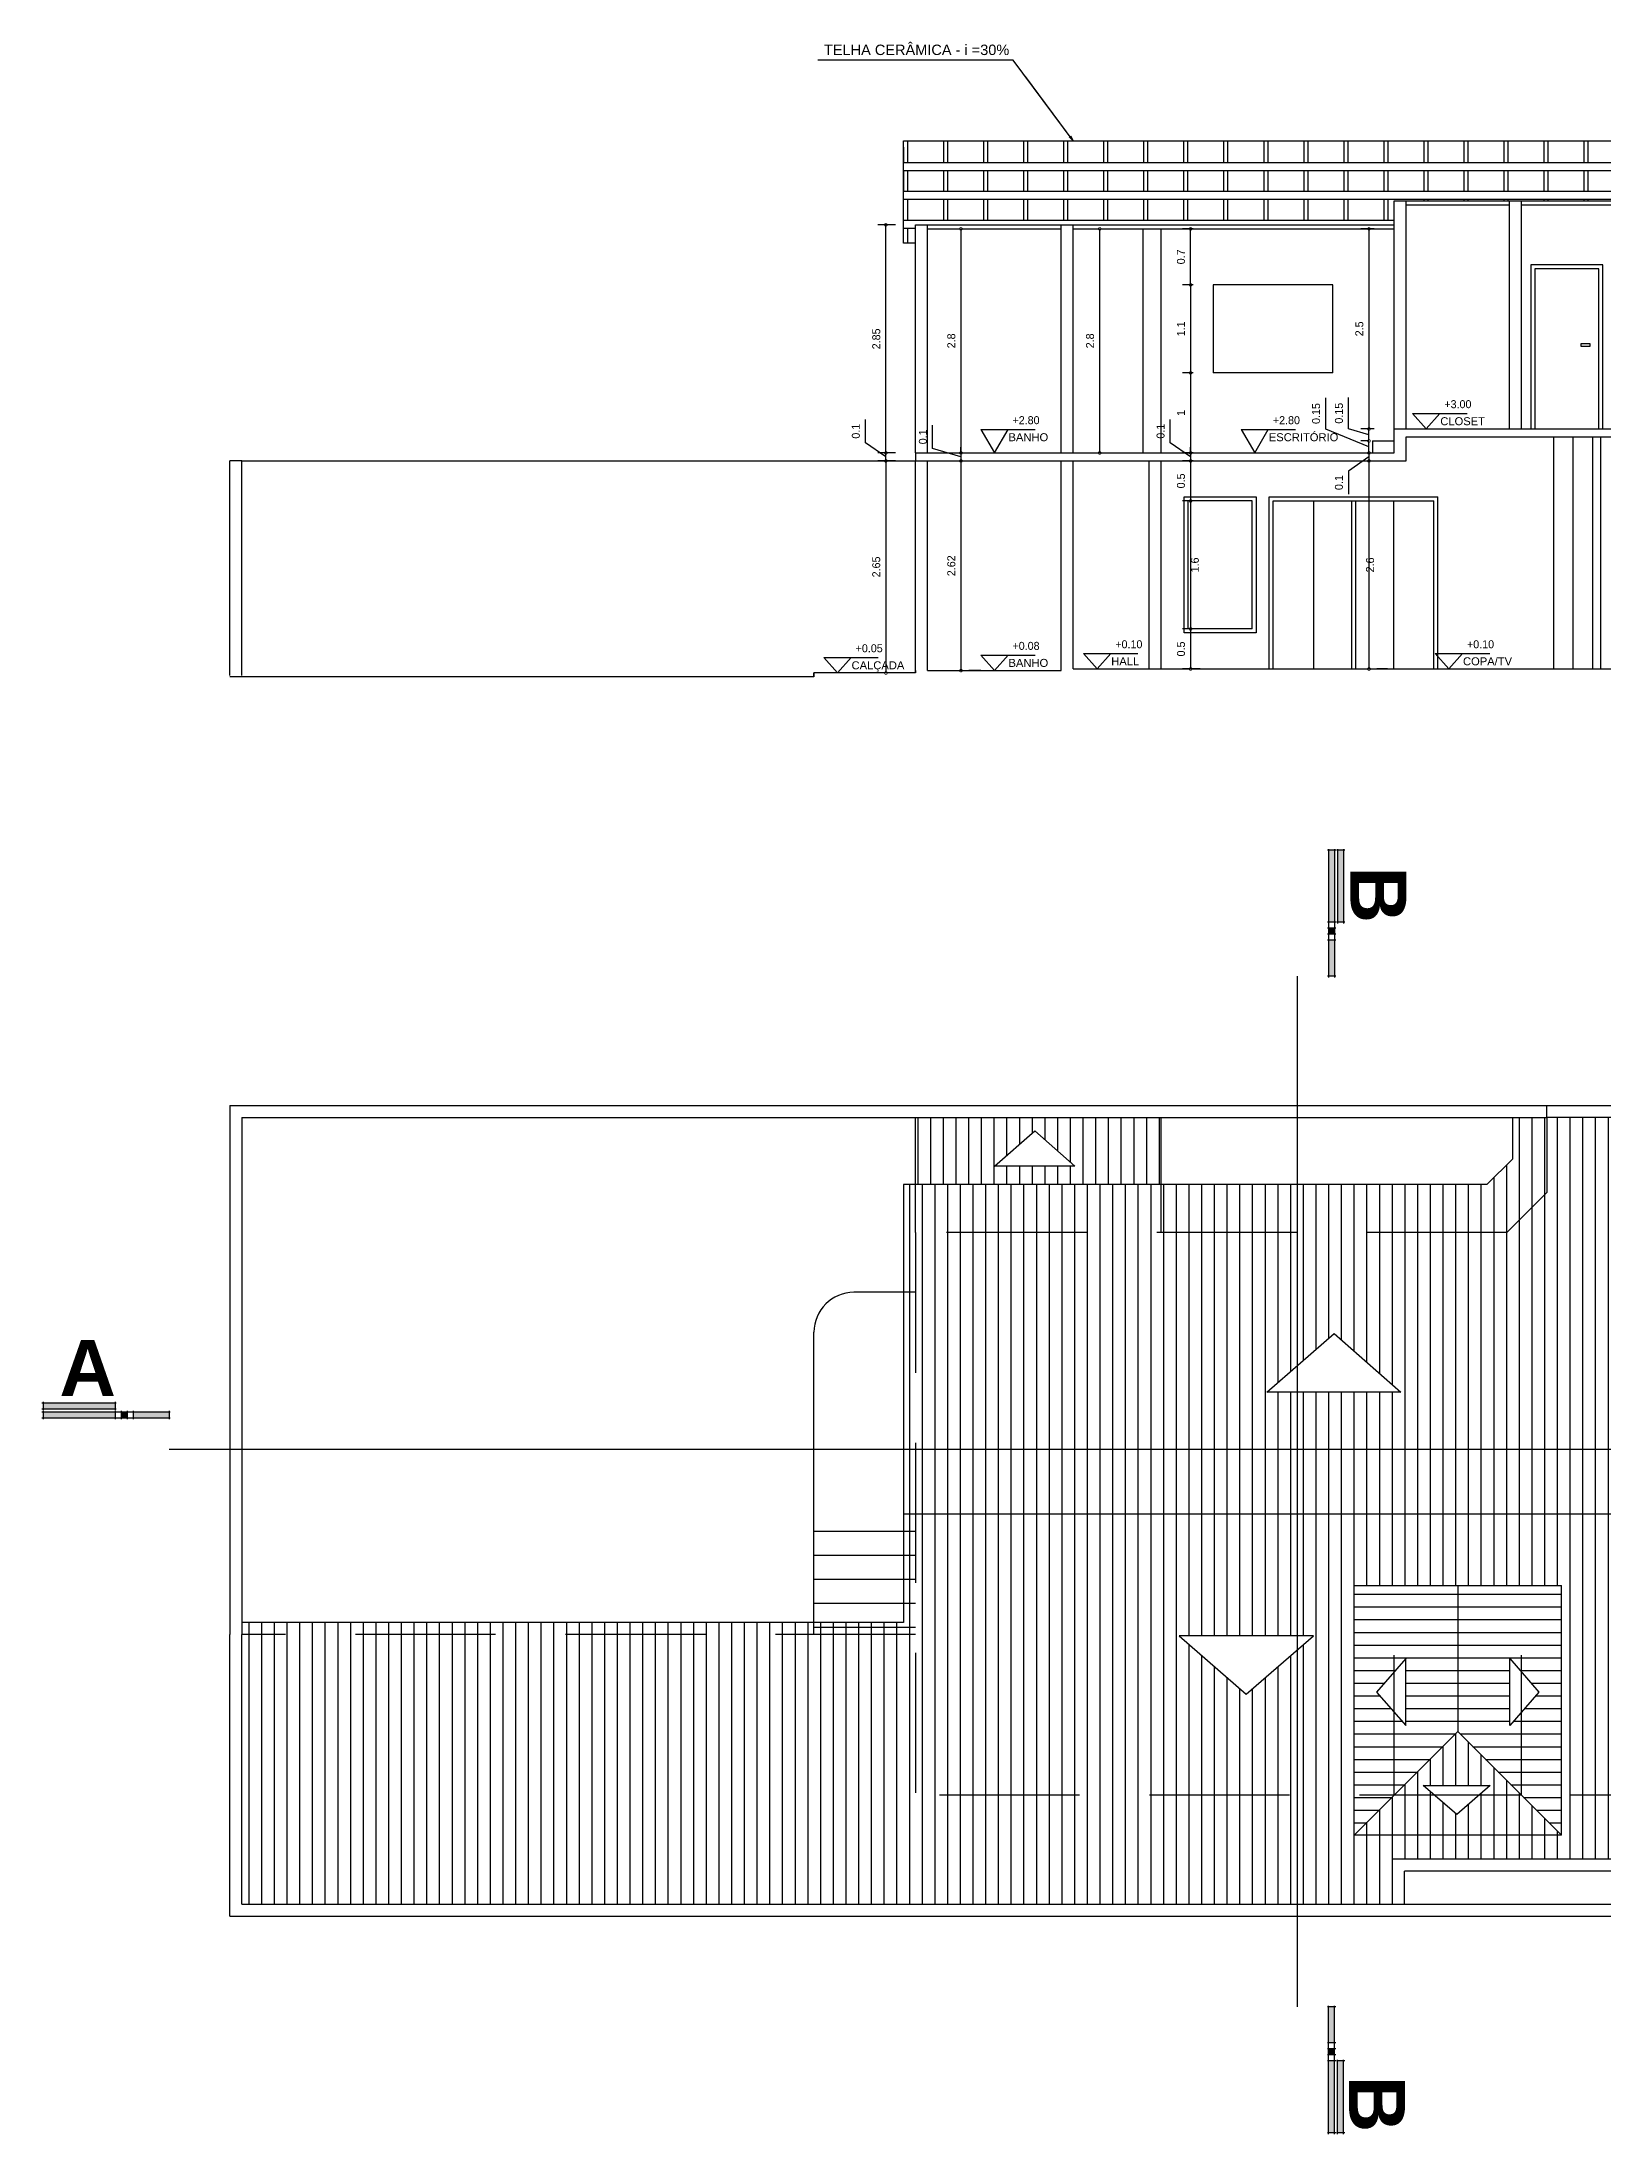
# Model space of a CAD drawing. Extents: x 130 to 509, y 87 to 225.
# Drawn here: x 364.54 to 384.05, y 156.29 to 182.43 of the extents above; entities that cross this region are included whole.
import ezdxf

# ---------------------------------------------------------------- set-up
doc = ezdxf.new("R2010")
doc.units = 0
doc.header["$LTSCALE"] = 7
doc.linetypes.add('ACAD_ISO05W100', pattern=[37.5, 24, -3, 0.5, -3, 0.5, -3, 0.5, -3])
doc.linetypes.add('HIDDEN', pattern=[0.375, 0.25, -0.125])
doc.layers.get('0').update_dxf_attribs({"linetype": 'CONTINUOUS'})
doc.layers.get('DEFPOINTS').update_dxf_attribs({"linetype": 'CONTINUOUS'})
for name, color, linetype in [('01', 7, 'CONTINUOUS'), ('02', 2, 'CONTINUOUS'), ('03', 3, 'CONTINUOUS'), ('04', 4, 'CONTINUOUS'), ('05', 5, 'CONTINUOUS'), ('06', 6, 'CONTINUOUS'), ('20', 2, 'CONTINUOUS'), ('30', 3, 'CONTINUOUS'), ('50', 5, 'CONTINUOUS'), ('CORTE', 5, 'ACAD_ISO05W100'), ('COTAS', 7, 'CONTINUOUS'), ('CT', 8, 'CONTINUOUS'), ('TEXTO', 3, 'CONTINUOUS')]:
    doc.layers.add(name, color=color, linetype=linetype)
doc.styles.add('ARIAL', font='arial.ttf', dxfattribs={"height": 0.075})
doc.styles.add('SANSSERIFBOLD', font='sasb____.pfb')
doc.dimstyles.get("Standard").update_dxf_attribs({"dimtxt": 0.18, "dimasz": 0.18, "dimexe": 0.18, "dimexo": 0.0625, "dimgap": 0.09, "dimtad": 0, "dimtih": 1, "dimtoh": 1, "dimdec": 4, "dimzin": 0, "dimdsep": 46, "dimtxsty": 'Standard', "dimcen": 0.09, "dimadec": 0, "dimazin": 0, "dimtfac": 1, "dimtdec": 4, "dimtofl": 0, "dimtmove": 0, "dimatfit": 3, "dimfxl": 1, "dimtolj": 1, "dimtzin": 0, "dimarcsym": 0})
pattern_1 = [(90, (-97.05795, 0), (-0.15875, 3e-17), [])]
pattern_2 = [(0, (-97.05795, 0), (6e-17, 0.15875), [])]

# ---------------------------------------------------------------- blocks, each defined once
blk = doc.blocks.new('A$C5EAD5E81')
at = {"layer": '02'}
for p, q in [((0, 0), (0.93, 0.813)), ((0.93, 0.813), (1.86, 0)), ((1.86, 0), (0, 0))]:
    blk.add_line(p, q, dxfattribs=at)
blk = doc.blocks.new('CT')
at = {"layer": 'CT'}
for p, q in [((-2.14, 0.25), (-0.9, 0.25)), ((-2.14, 0.15), (-0.9, 0.15)), ((-2.14, 0.1), (0, 0.1)), ((-2.14, 0), (0, 0)), ((-2.12, 0.27), (-2.12, 0.13)), ((-2.12, 0.12), (-2.12, -0.02)), ((-0.92, 0.27), (-0.92, 0.13)), ((-0.92, 0.12), (-0.92, -0.02)), ((-0.82, 0.12), (-0.82, -0.02)), ((-0.72, 0.12), (-0.72, -0.02)), ((-0.62, 0.12), (-0.62, -0.02)), ((-0.02, 0.12), (-0.02, -0.02))]:
    blk.add_line(p, q, dxfattribs=at)
for points in [[(-2.12, 0.15), (-0.92, 0.15), (-2.12, 0.25), (-0.92, 0.25)], [(-2.12, 0), (-0.92, 0), (-2.12, 0.1), (-0.92, 0.1)], [(-0.82, 0), (-0.72, 0), (-0.82, 0.1), (-0.72, 0.1)], [(-0.62, 0), (-0.02, 0), (-0.62, 0.1), (-0.02, 0.1)]]:
    blk.add_solid(points, dxfattribs=at)
blk = doc.blocks.new('_DOTSMALL')
at = {"color": 0, "linetype": 'ByBlock', "const_width": 0.5}
blk.add_lwpolyline([(-0.0625, 0, 1), (0.0625, 0, 1)], format="xyb", close=True, dxfattribs=at)
blk = doc.blocks.new('*D214')
at = {"color": 0, "linetype": 'ByBlock'}
for p, q in [((472.264, 177.198), (472.043, 177.198)), ((472.143, 177.198), (472.143, 174.548)), ((472.264, 174.548), (472.043, 174.548))]:
    blk.add_line(p, q, dxfattribs=at)
at = {"layer": 'DEFPOINTS', "color": 0, "linetype": 'ByBlock'}
for p in [(472.514, 177.198), (472.143, 174.548), (472.514, 174.548)]:
    blk.add_point(p, dxfattribs=at)
at = {"color": 0, "linetype": 'ByBlock', "xscale": 0.07, "yscale": 0.07, "zscale": 0.07}
for p, rotation in [((472.143, 177.198), 90), ((472.143, 174.548), 270)]:
    blk.add_blockref('_DOTSMALL', p, dxfattribs=dict(at, rotation=rotation))
at = {"color": 2, "linetype": 'ByBlock', "insert": (472.023, 175.873), "char_height": 0.1, "attachment_point": 5, "rotation": 90}
blk.add_mtext('\\A1;2.65', dxfattribs=at)
blk = doc.blocks.new('*D215')
at = {"layer": '01', "color": 0}
for p, q in [((374.83, 177.424), (374.83, 177.714)), ((375.085, 177.248), (374.83, 177.424)), ((375.206, 177.298), (374.985, 177.298)), ((375.085, 177.298), (375.085, 177.368)), ((375.085, 177.198), (375.085, 177.298)), ((375.085, 177.198), (375.085, 177.298)), ((375.085, 177.198), (375.085, 177.128))]:
    blk.add_line(p, q, dxfattribs=at)
at = {"layer": 'DEFPOINTS', "color": 0}
for p in [(375.085, 177.298), (375.456, 177.298), (375.456, 177.198)]:
    blk.add_point(p, dxfattribs=at)
at = {"layer": '01', "color": 0, "xscale": 0.07, "yscale": 0.07, "zscale": 0.07}
for p, rotation in [((375.085, 177.298), 270), ((375.085, 177.198), 90)]:
    blk.add_blockref('_DOTSMALL', p, dxfattribs=dict(at, rotation=rotation))
at = {"layer": '01', "color": 2, "insert": (374.71, 177.569), "char_height": 0.1, "attachment_point": 5, "rotation": 90}
blk.add_mtext('\\A1;0.1', dxfattribs=at)
blk = doc.blocks.new('*D216')
at = {"layer": '01', "color": 0}
for p, q in [((375.206, 180.148), (374.985, 180.148)), ((375.085, 177.298), (375.085, 180.148))]:
    blk.add_line(p, q, dxfattribs=at)
at = {"layer": 'DEFPOINTS', "color": 0}
for p in [(375.085, 180.148), (375.456, 180.148), (375.456, 177.298)]:
    blk.add_point(p, dxfattribs=at)
at = {"layer": '01', "color": 0, "xscale": 0.07, "yscale": 0.07, "zscale": 0.07}
for p, rotation in [((375.085, 180.148), 90), ((375.085, 177.298), 270)]:
    blk.add_blockref('_DOTSMALL', p, dxfattribs=dict(at, rotation=rotation))
at = {"layer": '01', "color": 2, "insert": (374.965, 178.723), "char_height": 0.1, "attachment_point": 5, "rotation": 90}
blk.add_mtext('\\A1;2.85', dxfattribs=at)
blk = doc.blocks.new('*D220')
at = {"color": 0, "linetype": 'ByBlock'}
for p, q in [((475.982, 180.098), (475.851, 180.098)), ((475.951, 179.398), (475.951, 180.098)), ((475.982, 179.398), (475.851, 179.398))]:
    blk.add_line(p, q, dxfattribs=at)
at = {"layer": 'DEFPOINTS', "color": 0, "linetype": 'ByBlock'}
for p in [(475.951, 180.098), (476.232, 180.098), (476.232, 179.398)]:
    blk.add_point(p, dxfattribs=at)
at = {"color": 0, "linetype": 'ByBlock', "xscale": 0.07, "yscale": 0.07, "zscale": 0.07}
for p, rotation in [((475.951, 180.098), 90), ((475.951, 179.398), 270)]:
    blk.add_blockref('_DOTSMALL', p, dxfattribs=dict(at, rotation=rotation))
at = {"color": 2, "linetype": 'ByBlock', "insert": (475.831, 179.748), "char_height": 0.1, "attachment_point": 5, "rotation": 90}
blk.add_mtext('\\A1;0.7', dxfattribs=at)
blk = doc.blocks.new('*D221')
at = {"layer": '01', "color": 0}
for p, q in [((378.893, 179.398), (378.893, 178.298)), ((378.924, 178.298), (378.793, 178.298))]:
    blk.add_line(p, q, dxfattribs=at)
at = {"layer": 'DEFPOINTS', "color": 0}
for p in [(379.174, 179.398), (378.893, 178.298), (379.174, 178.298)]:
    blk.add_point(p, dxfattribs=at)
at = {"layer": '01', "color": 0, "xscale": 0.07, "yscale": 0.07, "zscale": 0.07}
for p, rotation in [((378.893, 179.398), 90), ((378.893, 178.298), 270)]:
    blk.add_blockref('_DOTSMALL', p, dxfattribs=dict(at, rotation=rotation))
at = {"layer": '01', "color": 2, "insert": (378.773, 178.848), "char_height": 0.1, "attachment_point": 5, "rotation": 90}
blk.add_mtext('\\A1;1.1', dxfattribs=at)
blk = doc.blocks.new('*D222')
at = {"layer": '01', "color": 0}
for p, q in [((378.893, 178.298), (378.893, 177.298)), ((378.924, 177.298), (378.793, 177.298))]:
    blk.add_line(p, q, dxfattribs=at)
at = {"layer": 'DEFPOINTS', "color": 0}
for p in [(379.174, 178.298), (378.893, 177.298), (379.174, 177.298)]:
    blk.add_point(p, dxfattribs=at)
at = {"layer": '01', "color": 0, "xscale": 0.07, "yscale": 0.07, "zscale": 0.07}
for p, rotation in [((378.893, 178.298), 90), ((378.893, 177.298), 270)]:
    blk.add_blockref('_DOTSMALL', p, dxfattribs=dict(at, rotation=rotation))
at = {"layer": '01', "color": 2, "insert": (378.773, 177.798), "char_height": 0.1, "attachment_point": 5, "rotation": 90}
blk.add_mtext('\\A1;1', dxfattribs=at)
blk = doc.blocks.new('*D223')
at = {"layer": '01', "color": 0}
for p, q in [((378.638, 177.424), (378.638, 177.714)), ((378.893, 177.248), (378.638, 177.424)), ((378.893, 177.298), (378.893, 177.368)), ((378.893, 177.298), (378.893, 177.198)), ((378.893, 177.298), (378.893, 177.198)), ((378.924, 177.198), (378.793, 177.198)), ((378.893, 177.198), (378.893, 177.128))]:
    blk.add_line(p, q, dxfattribs=at)
at = {"layer": 'DEFPOINTS', "color": 0}
for p in [(379.174, 177.298), (378.893, 177.198), (379.174, 177.198)]:
    blk.add_point(p, dxfattribs=at)
at = {"layer": '01', "color": 0, "xscale": 0.07, "yscale": 0.07, "zscale": 0.07}
for p, rotation in [((378.893, 177.298), 270), ((378.893, 177.198), 90)]:
    blk.add_blockref('_DOTSMALL', p, dxfattribs=dict(at, rotation=rotation))
at = {"layer": '01', "color": 2, "insert": (378.518, 177.569), "char_height": 0.1, "attachment_point": 5, "rotation": 90}
blk.add_mtext('\\A1;0.1', dxfattribs=at)
blk = doc.blocks.new('*D224')
at = {"layer": '01', "color": 0}
for p, q in [((378.893, 177.198), (378.893, 176.698)), ((378.924, 176.698), (378.793, 176.698))]:
    blk.add_line(p, q, dxfattribs=at)
at = {"layer": 'DEFPOINTS', "color": 0}
for p in [(379.174, 177.198), (378.893, 176.698), (379.174, 176.698)]:
    blk.add_point(p, dxfattribs=at)
at = {"layer": '01', "color": 0, "xscale": 0.07, "yscale": 0.07, "zscale": 0.07}
for p, rotation in [((378.893, 177.198), 90), ((378.893, 176.698), 270)]:
    blk.add_blockref('_DOTSMALL', p, dxfattribs=dict(at, rotation=rotation))
at = {"layer": '01', "color": 2, "insert": (378.773, 176.948), "char_height": 0.1, "attachment_point": 5, "rotation": 90}
blk.add_mtext('\\A1;0.5', dxfattribs=at)
blk = doc.blocks.new('*D225')
at = {"layer": '01', "color": 0}
for p, q in [((378.893, 176.698), (378.893, 175.098)), ((379.013, 175.098), (378.793, 175.098))]:
    blk.add_line(p, q, dxfattribs=at)
at = {"layer": 'DEFPOINTS', "color": 0}
for p in [(379.174, 176.698), (378.893, 175.098), (379.263, 175.098)]:
    blk.add_point(p, dxfattribs=at)
at = {"layer": '01', "color": 0, "xscale": 0.07, "yscale": 0.07, "zscale": 0.07}
for p, rotation in [((378.893, 176.698), 90), ((378.893, 175.098), 270)]:
    blk.add_blockref('_DOTSMALL', p, dxfattribs=dict(at, rotation=rotation))
at = {"layer": '01', "color": 2, "insert": (378.946, 175.898), "char_height": 0.1, "attachment_point": 5, "rotation": 90}
blk.add_mtext('\\A1;1.6', dxfattribs=at)
blk = doc.blocks.new('*D226')
at = {"layer": '01', "color": 0}
for p, q in [((378.893, 175.098), (378.893, 174.598)), ((379.013, 174.598), (378.793, 174.598))]:
    blk.add_line(p, q, dxfattribs=at)
at = {"layer": 'DEFPOINTS', "color": 0}
for p in [(379.263, 175.098), (378.893, 174.598), (379.263, 174.598)]:
    blk.add_point(p, dxfattribs=at)
at = {"layer": '01', "color": 0, "xscale": 0.07, "yscale": 0.07, "zscale": 0.07}
for p, rotation in [((378.893, 175.098), 90), ((378.893, 174.598), 270)]:
    blk.add_blockref('_DOTSMALL', p, dxfattribs=dict(at, rotation=rotation))
at = {"layer": '01', "color": 2, "insert": (378.773, 174.848), "char_height": 0.1, "attachment_point": 5, "rotation": 90}
blk.add_mtext('\\A1;0.5', dxfattribs=at)
blk = doc.blocks.new('*D227')
at = {"color": 0, "linetype": 'ByBlock'}
for p, q in [((478.244, 180.098), (478.08, 180.098)), ((478.18, 180.098), (478.18, 177.598)), ((478.244, 177.598), (478.08, 177.598))]:
    blk.add_line(p, q, dxfattribs=at)
at = {"layer": 'DEFPOINTS', "color": 0, "linetype": 'ByBlock'}
for p in [(478.494, 180.098), (478.18, 177.598), (478.494, 177.598)]:
    blk.add_point(p, dxfattribs=at)
at = {"color": 0, "linetype": 'ByBlock', "xscale": 0.07, "yscale": 0.07, "zscale": 0.07}
for p, rotation in [((478.18, 180.098), 90), ((478.18, 177.598), 270)]:
    blk.add_blockref('_DOTSMALL', p, dxfattribs=dict(at, rotation=rotation))
at = {"color": 2, "linetype": 'ByBlock', "insert": (478.06, 178.848), "char_height": 0.1, "attachment_point": 5, "rotation": 90}
blk.add_mtext('\\A1;2.5', dxfattribs=at)
blk = doc.blocks.new('*D228')
at = {"layer": '01', "color": 0}
for p, q in [((381.122, 177.298), (381.122, 177.368)), ((381.122, 177.298), (381.122, 177.198)), ((381.122, 177.298), (381.122, 177.198)), ((381.122, 177.248), (380.867, 177.072)), ((380.867, 177.072), (380.867, 176.782)), ((380.907, 177.198), (381.022, 177.198)), ((381.122, 177.198), (381.122, 177.128))]:
    blk.add_line(p, q, dxfattribs=at)
at = {"layer": 'DEFPOINTS', "color": 0}
for p in [(381.157, 177.298), (381.122, 177.198), (381.157, 177.198)]:
    blk.add_point(p, dxfattribs=at)
at = {"layer": '01', "color": 0, "xscale": 0.07, "yscale": 0.07, "zscale": 0.07}
for p, rotation in [((381.122, 177.298), 270), ((381.122, 177.198), 90)]:
    blk.add_blockref('_DOTSMALL', p, dxfattribs=dict(at, rotation=rotation))
at = {"layer": '01', "color": 2, "insert": (380.747, 176.927), "char_height": 0.1, "attachment_point": 5, "rotation": 90}
blk.add_mtext('\\A1;0.1', dxfattribs=at)
blk = doc.blocks.new('*D229')
at = {"layer": '01', "color": 0}
for p, q in [((381.122, 177.198), (381.122, 174.598)), ((381.354, 174.598), (381.222, 174.598))]:
    blk.add_line(p, q, dxfattribs=at)
at = {"layer": 'DEFPOINTS', "color": 0}
for p in [(381.157, 177.198), (381.104, 174.598), (381.122, 174.598)]:
    blk.add_point(p, dxfattribs=at)
at = {"layer": '01', "color": 0, "xscale": 0.07, "yscale": 0.07, "zscale": 0.07}
for p, rotation in [((381.122, 177.198), 90), ((381.122, 174.598), 270)]:
    blk.add_blockref('_DOTSMALL', p, dxfattribs=dict(at, rotation=rotation))
at = {"layer": '01', "color": 2, "insert": (381.136, 175.898), "char_height": 0.1, "attachment_point": 5, "rotation": 90}
blk.add_mtext('\\A1;2.6', dxfattribs=at)
blk = doc.blocks.new('*D231')
at = {"color": 0, "linetype": 'ByBlock'}
for p, q in [((474.734, 180.098), (474.915, 180.098)), ((474.815, 177.298), (474.815, 180.098)), ((474.734, 177.298), (474.915, 177.298))]:
    blk.add_line(p, q, dxfattribs=at)
at = {"layer": 'DEFPOINTS', "color": 0, "linetype": 'ByBlock'}
for p in [(474.484, 180.098), (474.815, 180.098), (474.484, 177.298)]:
    blk.add_point(p, dxfattribs=at)
at = {"color": 0, "linetype": 'ByBlock', "xscale": 0.07, "yscale": 0.07, "zscale": 0.07}
for p, rotation in [((474.815, 180.098), 90), ((474.815, 177.298), 270)]:
    blk.add_blockref('_DOTSMALL', p, dxfattribs=dict(at, rotation=rotation))
at = {"color": 2, "linetype": 'ByBlock', "insert": (474.695, 178.698), "char_height": 0.1, "attachment_point": 5, "rotation": 90}
blk.add_mtext('\\A1;2.8', dxfattribs=at)
blk = doc.blocks.new('A$C1A152EBB')
at = {"layer": 'CORTE'}
blk.add_line((0, 14.468), (0, 1.59), dxfattribs=at)
at = {"layer": 'CORTE', "yscale": 0.75, "zscale": 0.75, "rotation": 270}
for p, xscale in [((0.392, 14.453), 0.75), ((0.392, 1.605), -0.75)]:
    blk.add_blockref('CT', p, dxfattribs=dict(at, xscale=xscale))
at = {"layer": 'CORTE', "color": 4, "style": 'SANSSERIFBOLD'}
for p in [(0.665, 15.839), (0.648, 0.729)]:
    blk.add_text('B', height=0.7, rotation=270, dxfattribs=at).set_placement(p)
blk = doc.blocks.new('*D232')
at = {"layer": '01', "color": 0}
for p, q in [((380.581, 177.595), (380.581, 177.985)), ((381.122, 177.373), (380.581, 177.595)), ((381.115, 177.448), (381.022, 177.448)), ((381.122, 177.298), (381.122, 177.448))]:
    blk.add_line(p, q, dxfattribs=at)
at = {"layer": 'DEFPOINTS', "color": 0}
for p in [(381.122, 177.448), (381.157, 177.298), (381.365, 177.448)]:
    blk.add_point(p, dxfattribs=at)
at = {"layer": '01', "color": 0, "xscale": 0.07, "yscale": 0.07, "zscale": 0.07}
for p, rotation in [((381.122, 177.448), 90), ((381.122, 177.298), 270)]:
    blk.add_blockref('_DOTSMALL', p, dxfattribs=dict(at, rotation=rotation))
at = {"layer": '01', "color": 2, "insert": (380.461, 177.79), "char_height": 0.1, "attachment_point": 5, "rotation": 90}
blk.add_mtext('\\A1;0.15', dxfattribs=at)
blk = doc.blocks.new('*D233')
at = {"layer": '01', "color": 0}
for p, q in [((380.867, 177.599), (380.867, 177.989)), ((381.122, 177.523), (380.867, 177.599)), ((381.186, 177.598), (381.022, 177.598)), ((381.122, 177.448), (381.122, 177.598))]:
    blk.add_line(p, q, dxfattribs=at)
at = {"layer": 'DEFPOINTS', "color": 0}
for p in [(381.122, 177.598), (381.436, 177.598), (381.166, 177.448)]:
    blk.add_point(p, dxfattribs=at)
at = {"layer": '01', "color": 0, "xscale": 0.07, "yscale": 0.07, "zscale": 0.07}
for p, rotation in [((381.122, 177.598), 90), ((381.122, 177.448), 270)]:
    blk.add_blockref('_DOTSMALL', p, dxfattribs=dict(at, rotation=rotation))
at = {"layer": '01', "color": 2, "insert": (380.747, 177.794), "char_height": 0.1, "attachment_point": 5, "rotation": 90}
blk.add_mtext('\\A1;0.15', dxfattribs=at)
blk = doc.blocks.new('*D234')
at = {"color": 0, "linetype": 'ByBlock'}
for p, q in [((472.914, 180.098), (473.181, 180.098)), ((473.081, 180.098), (473.081, 177.298)), ((472.914, 177.298), (473.181, 177.298))]:
    blk.add_line(p, q, dxfattribs=at)
at = {"layer": 'DEFPOINTS', "color": 0, "linetype": 'ByBlock'}
for p in [(472.664, 180.098), (472.664, 177.298), (473.081, 177.298)]:
    blk.add_point(p, dxfattribs=at)
at = {"color": 0, "linetype": 'ByBlock', "xscale": 0.07, "yscale": 0.07, "zscale": 0.07}
for p, rotation in [((473.081, 180.098), 90), ((473.081, 177.298), 270)]:
    blk.add_blockref('_DOTSMALL', p, dxfattribs=dict(at, rotation=rotation))
at = {"color": 2, "linetype": 'ByBlock', "insert": (472.961, 178.698), "char_height": 0.1, "attachment_point": 5, "rotation": 90}
blk.add_mtext('\\A1;2.8', dxfattribs=at)
blk = doc.blocks.new('*D235')
at = {"layer": '01', "color": 0}
for p, q in [((375.668, 177.354), (375.668, 177.644)), ((376.023, 177.248), (375.668, 177.354)), ((376.023, 177.298), (376.023, 177.368)), ((376.023, 177.298), (376.023, 177.198)), ((376.023, 177.298), (376.023, 177.198)), ((375.773, 177.198), (375.923, 177.198)), ((376.023, 177.198), (376.023, 177.128))]:
    blk.add_line(p, q, dxfattribs=at)
at = {"layer": 'DEFPOINTS', "color": 0}
for p in [(375.606, 177.298), (376.023, 177.198), (376.023, 177.198)]:
    blk.add_point(p, dxfattribs=at)
at = {"layer": '01', "color": 0, "xscale": 0.07, "yscale": 0.07, "zscale": 0.07}
for p, rotation in [((376.023, 177.298), 270), ((376.023, 177.198), 90)]:
    blk.add_blockref('_DOTSMALL', p, dxfattribs=dict(at, rotation=rotation))
at = {"layer": '01', "color": 2, "insert": (375.548, 177.499), "char_height": 0.1, "attachment_point": 5, "rotation": 90}
blk.add_mtext('\\A1;0.1', dxfattribs=at)
blk = doc.blocks.new('*D236')
at = {"layer": '01', "color": 0}
for p, q in [((376.023, 177.198), (376.023, 174.578)), ((376.273, 174.578), (376.123, 174.578))]:
    blk.add_line(p, q, dxfattribs=at)
at = {"layer": 'DEFPOINTS', "color": 0}
for p in [(376.023, 177.198), (376.023, 174.578), (376.023, 174.578)]:
    blk.add_point(p, dxfattribs=at)
at = {"layer": '01', "color": 0, "xscale": 0.07, "yscale": 0.07, "zscale": 0.07}
for p, rotation in [((376.023, 177.198), 90), ((376.023, 174.578), 270)]:
    blk.add_blockref('_DOTSMALL', p, dxfattribs=dict(at, rotation=rotation))
at = {"layer": '01', "color": 2, "insert": (375.903, 175.888), "char_height": 0.1, "attachment_point": 5, "rotation": 90}
blk.add_mtext('\\A1;2.62', dxfattribs=at)

msp = doc.modelspace()

# ---------------------------------------------------------------- hatches: boundary and pattern name
at = {"layer": '01'}
h = msp.add_hatch(dxfattribs=at)
h.set_pattern_fill('ANSI31', color=256, scale=0.05, angle=45, style=0)
h.set_pattern_definition(pattern_1)
h.paths.add_polyline_path([(375.456, 167.555), (375.456, 164.848), (386.966, 164.848), (386.966, 168.995), (383.344, 168.995), (383.344, 168.055), (382.844, 167.555)])
h.paths.add_polyline_path([(379.847, 165.562), (380.685, 166.293), (381.522, 165.562)], flags=16)
h.paths.add_polyline_path([(378.526, 167.555), (378.526, 168.155), (375.456, 168.155), (375.456, 167.555)])
h.paths.add_polyline_path([(382.844, 167.555), (383.344, 168.055), (383.344, 168.995), (382.919, 168.995), (382.919, 168.479), (382.595, 168.155), (378.526, 168.155), (378.526, 167.555)], flags=16)
h.paths.add_polyline_path([(375.306, 164.848), (375.456, 164.848), (375.456, 166.81), (375.306, 166.81)])
h.paths.add_polyline_path([(375.306, 166.81), (375.456, 166.81), (375.456, 167.555), (375.456, 168.155), (375.306, 168.155)])
h.paths.add_polyline_path([(375.456, 164.848), (375.456, 164.04), (386.966, 164.04), (386.966, 164.848)])
h.paths.add_polyline_path([(375.306, 164.04), (375.456, 164.04), (375.456, 164.848), (375.306, 164.848)])
h = msp.add_hatch(dxfattribs=at)
h.set_pattern_fill('ANSI31', color=256, scale=0.05, angle=45, style=0)
h.set_pattern_definition([(90, (-12.02198, 0), (-0.15875, 3e-17), [])])
h.paths.add_polyline_path([(375.456, 168.995), (375.456, 168.155), (378.526, 168.155), (378.526, 168.995)])
h.paths.add_polyline_path([(377.448, 168.387), (376.441, 168.387), (376.945, 168.827)], flags=16)
h = msp.add_hatch(dxfattribs=at)
h.set_pattern_fill('ANSI31', color=256, scale=0.05, angle=45, style=0)
h.set_pattern_definition(pattern_1)
h.paths.add_polyline_path([(380.936, 163.145), (383.526, 163.145), (383.526, 160.525), (385.378, 160.525), (386.966, 162.113), (386.966, 164.04), (375.456, 164.04), (375.456, 160.525), (380.936, 160.525)])
h.paths.add_polyline_path([(378.752, 162.518), (380.427, 162.518), (379.589, 161.787)], flags=16)
h.paths.add_polyline_path([(375.456, 164.04), (375.306, 164.04), (375.306, 163.825), (375.456, 163.825)])
h.paths.add_polyline_path([(375.456, 163.825), (375.306, 163.825), (375.306, 163.525), (375.456, 163.525)])
h.paths.add_polyline_path([(375.456, 163.525), (375.306, 163.525), (375.306, 163.225), (375.456, 163.225)])
h.paths.add_polyline_path([(375.456, 163.225), (375.306, 163.225), (375.306, 162.925), (375.456, 162.925)])
h.paths.add_polyline_path([(375.456, 162.925), (375.306, 162.925), (375.306, 162.685), (374.186, 162.685), (374.186, 162.625), (375.456, 162.625)])
h.paths.add_polyline_path([(375.456, 162.625), (374.186, 162.625), (374.186, 162.535), (375.456, 162.535)])
h = msp.add_hatch(dxfattribs=at)
h.set_pattern_fill('ANSI31', color=256, scale=0.05, angle=315, style=0)
h.set_pattern_definition(pattern_2)
h.paths.add_polyline_path([(382.231, 163.145), (381.436, 163.145), (381.436, 162.066), (381.581, 162.232), (381.581, 161.395), (381.436, 161.561), (381.436, 160.525), (382.231, 161.32)])
h.paths.add_polyline_path([(381.215, 161.813), (381.436, 162.066), (381.436, 163.145), (380.936, 163.145), (380.936, 160.525), (381.436, 160.525), (381.436, 161.561)])
h.paths.add_polyline_path([(381.436, 160.525), (380.936, 160.525), (380.936, 160.025)])
h.paths.add_polyline_path([(383.526, 160.525), (383.026, 160.525), (383.526, 160.025)])
h = msp.add_hatch(dxfattribs=at)
h.set_pattern_fill('ANSI31', color=256, scale=0.05, angle=315, style=0)
h.set_pattern_definition(pattern_2)
h.paths.add_polyline_path([(382.881, 162.232), (383.026, 162.066), (383.026, 163.145), (382.231, 163.145), (382.231, 161.32), (383.026, 160.525), (383.026, 161.561), (382.881, 161.395)])
h.paths.add_polyline_path([(383.026, 160.525), (383.526, 160.525), (383.526, 163.145), (383.026, 163.145), (383.026, 162.066), (383.246, 161.813), (383.026, 161.561)])
h = msp.add_hatch(dxfattribs=at)
h.set_pattern_fill('ANSI31', color=256, scale=0.05, angle=45, style=0)
h.set_pattern_definition(pattern_1)
h.paths.add_polyline_path([(374.186, 162.685), (367.036, 162.685), (367.036, 162.535), (374.186, 162.535)])
h = msp.add_hatch(dxfattribs=at)
h.set_pattern_fill('ANSI31', color=256, scale=0.05, angle=45, style=0)
h.set_pattern_definition(pattern_1)
h.paths.add_polyline_path([(386.966, 162.113), (385.378, 160.525), (383.526, 160.525), (383.526, 160.025), (380.936, 160.025), (380.936, 160.525), (375.456, 160.525), (375.456, 162.535), (367.036, 162.535), (367.036, 159.165), (381.416, 159.165), (381.416, 159.725), (386.966, 159.725)])
h = msp.add_hatch(dxfattribs=at)
h.set_pattern_fill('ANSI31', color=256, scale=0.05, angle=45, style=0)
h.set_pattern_definition(pattern_1)
h.paths.add_polyline_path([(383.026, 160.525), (382.497, 160.525), (382.219, 160.282), (381.941, 160.525), (381.436, 160.525), (380.936, 160.025), (383.526, 160.025)])
h.paths.add_polyline_path([(382.231, 161.32), (381.436, 160.525), (381.941, 160.525), (381.8, 160.648), (382.637, 160.648), (382.497, 160.525), (383.026, 160.525)])

# ---------------------------------------------------------------- linework, layer by layer
at = {"layer": '02'}
for p, q in [((384.046, 179.648), (383.146, 179.648)), ((383.146, 179.648), (383.146, 177.598)), ((384.046, 177.598), (384.046, 179.648)), ((383.675, 174.598), (383.675, 177.498)), ((383.919, 174.598), (383.919, 177.498)), ((384.02, 174.598), (384.02, 177.498)), ((367.036, 177.198), (375.456, 177.198)), ((379.876, 174.598), (379.876, 176.748)), ((379.876, 176.748), (381.982, 176.748)), ((381.982, 174.598), (381.982, 176.748)), ((380.428, 176.698), (380.428, 174.598)), ((380.904, 176.698), (380.904, 174.598)), ((380.954, 176.698), (380.954, 174.598)), ((381.43, 176.698), (381.43, 174.598)), ((375.456, 167.555), (375.456, 168.995)), ((378.526, 167.555), (378.526, 168.995)), ((375.456, 166.81), (374.686, 166.81)), ((374.186, 163.825), (374.186, 166.31))]:
    msp.add_line(p, q, dxfattribs=at)
for points in [[(383.884, 178.662), (383.768, 178.662), (383.768, 178.633), (383.884, 178.633)], [(378.813, 176.748), (379.713, 176.748), (379.713, 175.048), (378.813, 175.048)]]:
    msp.add_lwpolyline(points, close=True, dxfattribs=at)
msp.add_arc((374.686, 166.31), 0.5, 90, 180, dxfattribs=at)
at = {"layer": '03'}
for p, q in [((380.671, 179.398), (379.174, 179.398)), ((379.174, 179.398), (379.174, 178.298)), ((380.671, 178.298), (380.671, 179.398)), ((380.671, 178.298), (379.174, 178.298))]:
    msp.add_line(p, q, dxfattribs=at)
at = {"layer": '03', "linetype": 'HIDDEN'}
for p, q in [((383.344, 168.995), (383.344, 168.055)), ((382.844, 167.555), (383.344, 168.055)), ((382.844, 167.555), (375.456, 167.555)), ((375.456, 167.555), (375.456, 160.525)), ((375.456, 162.535), (367.036, 162.535)), ((385.378, 160.525), (375.456, 160.525))]:
    msp.add_line(p, q, dxfattribs=at)
at = {"layer": '04'}
for p, q in [((378.301, 177.298), (378.301, 180.098)), ((378.526, 177.298), (378.526, 180.098)), ((383.996, 179.598), (383.196, 179.598)), ((383.196, 179.598), (383.196, 177.598)), ((383.996, 177.598), (383.996, 179.598)), ((381.166, 177.448), (381.166, 177.298)), ((381.166, 177.448), (381.436, 177.448)), ((378.376, 174.598), (378.376, 177.198)), ((378.526, 174.598), (378.526, 177.198)), ((382.919, 168.479), (382.919, 168.995)), ((382.595, 168.155), (382.919, 168.479)), ((382.595, 168.155), (375.306, 168.155)), ((375.306, 168.155), (375.306, 162.685)), ((379.847, 165.562), (380.685, 166.293)), ((380.685, 166.293), (381.522, 165.562)), ((381.522, 165.562), (379.847, 165.562)), ((375.306, 162.685), (367.036, 162.685)), ((380.427, 162.518), (378.752, 162.518)), ((378.752, 162.518), (379.589, 161.787)), ((379.589, 161.787), (380.427, 162.518))]:
    msp.add_line(p, q, dxfattribs=at)
at = {"layer": '05'}
for p, q in [((375.306, 181.198), (386.816, 181.198)), ((381.586, 180.448), (382.876, 180.448)), ((383.026, 180.448), (386.816, 180.448)), ((375.606, 180.148), (377.276, 180.148)), ((377.426, 180.148), (381.436, 180.148)), ((381.586, 180.398), (382.876, 180.398)), ((383.026, 180.398), (386.816, 180.398)), ((375.606, 180.098), (377.276, 180.098)), ((377.426, 180.098), (381.436, 180.098))]:
    msp.add_line(p, q, dxfattribs=at)
at = {"layer": '06'}
for p, q in [((381.436, 177.298), (381.436, 180.448)), ((381.436, 180.448), (381.586, 180.448)), ((381.586, 177.598), (381.586, 180.448)), ((382.876, 177.598), (382.876, 180.448)), ((382.876, 180.448), (383.026, 180.448)), ((383.026, 177.598), (383.026, 180.448)), ((375.456, 177.298), (375.456, 180.148)), ((375.456, 180.148), (375.606, 180.148)), ((375.606, 177.298), (375.606, 180.148)), ((377.276, 180.098), (377.276, 180.148)), ((377.276, 180.148), (377.426, 180.148)), ((377.426, 180.098), (377.426, 180.148)), ((377.276, 177.298), (377.276, 180.098)), ((377.426, 177.298), (377.426, 180.098)), ((381.436, 177.598), (389.966, 177.598)), ((381.436, 177.298), (381.436, 177.598)), ((375.456, 177.298), (381.436, 177.298)), ((375.456, 177.298), (375.456, 177.198)), ((381.586, 177.198), (381.586, 177.498)), ((381.586, 177.498), (389.966, 177.498)), ((366.886, 174.518), (366.886, 177.198)), ((367.036, 177.198), (366.886, 177.198)), ((367.036, 174.518), (367.036, 177.198)), ((375.456, 174.548), (375.456, 177.198)), ((375.456, 177.198), (381.586, 177.198)), ((375.606, 174.578), (375.606, 177.198)), ((377.276, 174.578), (377.276, 177.198)), ((377.426, 174.598), (377.426, 177.198)), ((374.186, 174.498), (366.886, 174.498)), ((375.456, 174.548), (374.186, 174.548)), ((374.186, 174.498), (374.186, 174.548)), ((374.186, 174.548), (374.186, 174.498)), ((375.456, 174.578), (375.456, 174.548)), ((375.606, 174.578), (377.276, 174.578)), ((377.426, 174.598), (386.816, 174.598)), ((375.306, 164.04), (386.966, 164.04)), ((382.231, 163.145), (382.231, 161.32)), ((380.936, 160.025), (382.231, 161.32)), ((383.526, 160.025), (382.231, 161.32))]:
    msp.add_line(p, q, dxfattribs=at)
at = {"layer": '20'}
for p, q in [((375.356, 181.198), (375.356, 180.928)), ((375.806, 181.198), (375.806, 180.928)), ((375.856, 181.198), (375.856, 180.928)), ((376.306, 181.198), (376.306, 180.928)), ((376.356, 181.198), (376.356, 180.928)), ((376.806, 181.198), (376.806, 180.928)), ((376.856, 181.198), (376.856, 180.928)), ((377.306, 181.198), (377.306, 180.928)), ((377.356, 181.198), (377.356, 180.928)), ((377.806, 181.198), (377.806, 180.928)), ((377.856, 181.198), (377.856, 180.928)), ((378.306, 181.198), (378.306, 180.928)), ((378.356, 181.198), (378.356, 180.928)), ((378.806, 181.198), (378.806, 180.928)), ((378.856, 181.198), (378.856, 180.928)), ((379.306, 181.198), (379.306, 180.928)), ((379.356, 181.198), (379.356, 180.928)), ((379.806, 181.198), (379.806, 180.928)), ((379.856, 181.198), (379.856, 180.928)), ((380.306, 181.198), (380.306, 180.928)), ((380.356, 181.198), (380.356, 180.928)), ((380.806, 181.198), (380.806, 180.928)), ((380.856, 181.198), (380.856, 180.928)), ((381.306, 181.198), (381.306, 180.928)), ((381.356, 181.198), (381.356, 180.928)), ((381.806, 181.198), (381.806, 180.928)), ((381.856, 181.198), (381.856, 180.928)), ((382.306, 181.198), (382.306, 180.928)), ((382.356, 181.198), (382.356, 180.928)), ((382.806, 181.198), (382.806, 180.928)), ((382.856, 181.198), (382.856, 180.928)), ((383.306, 181.198), (383.306, 180.928)), ((383.356, 181.198), (383.356, 180.928)), ((383.806, 181.198), (383.806, 180.928)), ((383.856, 181.198), (383.856, 180.928)), ((375.306, 181.119), (375.306, 180.928)), ((375.306, 180.928), (386.816, 180.928)), ((375.306, 180.828), (386.816, 180.828)), ((375.306, 180.828), (375.306, 180.568)), ((375.356, 180.828), (375.356, 180.568)), ((375.806, 180.828), (375.806, 180.568)), ((375.856, 180.828), (375.856, 180.568)), ((376.306, 180.828), (376.306, 180.568)), ((376.356, 180.828), (376.356, 180.568)), ((376.806, 180.828), (376.806, 180.568)), ((376.856, 180.828), (376.856, 180.568)), ((377.306, 180.828), (377.306, 180.568)), ((377.356, 180.828), (377.356, 180.568)), ((377.806, 180.828), (377.806, 180.568)), ((377.856, 180.828), (377.856, 180.568)), ((378.306, 180.828), (378.306, 180.568)), ((378.356, 180.828), (378.356, 180.568)), ((378.806, 180.828), (378.806, 180.568)), ((378.856, 180.828), (378.856, 180.568)), ((379.306, 180.828), (379.306, 180.568)), ((379.356, 180.828), (379.356, 180.568)), ((379.806, 180.828), (379.806, 180.568)), ((379.856, 180.828), (379.856, 180.568)), ((380.306, 180.828), (380.306, 180.568)), ((380.356, 180.828), (380.356, 180.568)), ((380.806, 180.828), (380.806, 180.568)), ((380.856, 180.828), (380.856, 180.568)), ((381.306, 180.828), (381.306, 180.568)), ((381.356, 180.828), (381.356, 180.568)), ((381.806, 180.828), (381.806, 180.568)), ((381.856, 180.828), (381.856, 180.568)), ((382.306, 180.828), (382.306, 180.568)), ((382.356, 180.828), (382.356, 180.568)), ((382.806, 180.828), (382.806, 180.568)), ((382.856, 180.828), (382.856, 180.568)), ((383.306, 180.828), (383.306, 180.568)), ((383.356, 180.828), (383.356, 180.568)), ((383.806, 180.828), (383.806, 180.568)), ((383.856, 180.828), (383.856, 180.568)), ((375.306, 180.568), (386.816, 180.568)), ((375.306, 180.468), (386.816, 180.468)), ((375.356, 180.468), (375.356, 180.208)), ((375.806, 180.468), (375.806, 180.208)), ((375.856, 180.468), (375.856, 180.208)), ((376.306, 180.468), (376.306, 180.208)), ((376.356, 180.468), (376.356, 180.208)), ((376.806, 180.468), (376.806, 180.208)), ((376.856, 180.468), (376.856, 180.208)), ((377.306, 180.468), (377.306, 180.208)), ((377.356, 180.468), (377.356, 180.208)), ((377.806, 180.468), (377.806, 180.208)), ((377.856, 180.468), (377.856, 180.208)), ((378.306, 180.468), (378.306, 180.208)), ((378.356, 180.468), (378.356, 180.208)), ((378.806, 180.468), (378.806, 180.208)), ((378.856, 180.468), (378.856, 180.208)), ((379.306, 180.468), (379.306, 180.208)), ((379.356, 180.468), (379.356, 180.208)), ((379.806, 180.468), (379.806, 180.208)), ((379.856, 180.468), (379.856, 180.208)), ((380.306, 180.468), (380.306, 180.208)), ((380.356, 180.468), (380.356, 180.208)), ((380.806, 180.468), (380.806, 180.208)), ((380.856, 180.468), (380.856, 180.208)), ((381.306, 180.468), (381.306, 180.208)), ((381.356, 180.468), (381.356, 180.208)), ((381.806, 180.468), (381.806, 180.448)), ((381.856, 180.468), (381.856, 180.448)), ((382.306, 180.468), (382.306, 180.448)), ((382.356, 180.468), (382.356, 180.448)), ((382.806, 180.468), (382.806, 180.448)), ((382.856, 180.468), (382.856, 180.448)), ((383.306, 180.468), (383.306, 180.448)), ((383.356, 180.468), (383.356, 180.448)), ((383.806, 180.468), (383.806, 180.448)), ((383.856, 180.468), (383.856, 180.448)), ((375.306, 180.208), (381.436, 180.208)), ((375.306, 180.108), (375.456, 180.108)), ((375.356, 180.108), (375.356, 179.918)), ((374.186, 163.825), (375.456, 163.825)), ((374.186, 163.825), (375.456, 163.825)), ((374.186, 162.535), (374.186, 163.825)), ((374.186, 163.525), (375.456, 163.525)), ((374.186, 163.225), (375.456, 163.225)), ((374.186, 162.925), (375.456, 162.925)), ((374.186, 162.625), (375.456, 162.625))]:
    msp.add_line(p, q, dxfattribs=at)
at = {"layer": '30'}
for p, q in [((375.306, 179.918), (375.306, 181.198)), ((375.456, 179.918), (375.306, 179.918)), ((383.432, 174.598), (383.432, 177.498)), ((378.863, 175.098), (378.863, 176.698)), ((379.663, 176.698), (378.863, 176.698)), ((379.663, 175.098), (379.663, 176.698)), ((379.926, 174.598), (379.926, 176.698)), ((379.926, 176.698), (381.932, 176.698)), ((381.932, 174.598), (381.932, 176.698)), ((379.663, 175.098), (378.863, 175.098)), ((366.886, 169.145), (383.344, 169.145)), ((366.886, 169.145), (366.886, 162.535)), ((367.036, 168.995), (383.344, 168.995)), ((367.036, 168.995), (367.036, 162.535))]:
    msp.add_line(p, q, dxfattribs=at)
at = {"layer": '50'}
for p, q in [((383.344, 169.145), (389.966, 169.145)), ((383.344, 168.995), (383.344, 169.145)), ((386.966, 168.995), (383.344, 168.995)), ((380.936, 160.025), (380.936, 163.145)), ((380.936, 163.145), (383.526, 163.145)), ((383.526, 160.025), (383.526, 163.145)), ((366.886, 159.015), (366.886, 162.535)), ((367.036, 159.165), (367.036, 162.535)), ((381.581, 162.232), (381.215, 161.813)), ((381.581, 161.395), (381.581, 162.232)), ((382.881, 162.232), (383.246, 161.813)), ((382.881, 161.395), (382.881, 162.232)), ((381.215, 161.813), (381.581, 161.395)), ((383.246, 161.813), (382.881, 161.395)), ((381.8, 160.648), (382.637, 160.648)), ((382.219, 160.282), (381.8, 160.648)), ((382.637, 160.648), (382.219, 160.282)), ((383.526, 160.025), (380.936, 160.025)), ((389.966, 159.725), (381.416, 159.725)), ((381.416, 159.165), (381.416, 159.725)), ((389.966, 159.575), (381.566, 159.575)), ((381.566, 159.165), (381.566, 159.575)), ((366.886, 159.015), (389.966, 159.015)), ((367.036, 159.165), (389.966, 159.165))]:
    msp.add_line(p, q, dxfattribs=at)
at = {"layer": '50', "linetype": 'HIDDEN'}
for p, q in [((381.436, 163.145), (383.026, 163.145)), ((381.436, 160.525), (381.436, 163.145)), ((383.026, 160.525), (383.026, 163.145)), ((383.026, 160.525), (381.436, 160.525))]:
    msp.add_line(p, q, dxfattribs=at)
at = {"layer": 'CORTE'}
msp.add_line((366.127, 164.848), (393.847, 164.848), dxfattribs=at)
at = {"layer": 'COTAS'}
for p, q in [((381.667, 177.79), (382.347, 177.79)), ((381.667, 177.79), (381.837, 177.598)), ((381.837, 177.598), (382.007, 177.79)), ((376.271, 177.59), (376.951, 177.59)), ((376.271, 177.59), (376.441, 177.298)), ((376.441, 177.298), (376.611, 177.59)), ((379.524, 177.59), (379.694, 177.298)), ((379.524, 177.59), (380.204, 177.59)), ((379.694, 177.298), (379.864, 177.59)), ((374.31, 174.74), (374.99, 174.74)), ((374.31, 174.74), (374.48, 174.548)), ((374.48, 174.548), (374.65, 174.74)), ((376.271, 174.77), (376.951, 174.77)), ((376.271, 174.77), (376.441, 174.578)), ((376.441, 174.578), (376.611, 174.77)), ((377.555, 174.79), (378.235, 174.79)), ((377.555, 174.79), (377.725, 174.598)), ((377.725, 174.598), (377.895, 174.79)), ((381.951, 174.79), (382.121, 174.598)), ((381.951, 174.79), (382.631, 174.79)), ((382.121, 174.598), (382.291, 174.79))]:
    msp.add_line(p, q, dxfattribs=at)

# ---------------------------------------------------------------- block references
at = {"layer": '01'}
msp.add_blockref('A$C1A152EBB', (380.225, 156.29), dxfattribs=at)
at = {"layer": '02', "xscale": 0.5410850781230703, "yscale": 0.5410850781230703, "zscale": 0.5410850781230703}
msp.add_blockref('A$C5EAD5E81', (376.441, 168.387), dxfattribs=at)
at = {"layer": 'CORTE', "xscale": 0.75, "yscale": 0.75, "zscale": 0.75}
msp.add_blockref('CT', (366.142, 165.24), dxfattribs=at)

# ---------------------------------------------------------------- texts
at = {"layer": 'CORTE', "color": 4, "style": 'SANSSERIFBOLD'}
msp.add_text('A', height=0.7, dxfattribs=at).set_placement((364.757, 165.513))
at = {"layer": 'COTAS'}
for s, p in [('+3.00', (382.064, 177.857)), ('+2.80', (376.667, 177.657)), ('+2.80', (379.921, 177.657)), ('+0.08', (376.667, 174.837)), ('+0.10', (377.952, 174.857)), ('+0.10', (382.347, 174.857)), ('+0.05', (374.707, 174.807))]:
    msp.add_text(s, height=0.1, dxfattribs=at).set_placement(p)
at = {"layer": 'TEXTO', "style": 'ARIAL'}
for s, p in [('BANHO', (376.617, 177.444)), ('ESCRITÓRIO', (379.87, 177.444)), ('CLOSET', (382.013, 177.644)), ('CALÇADA', (374.656, 174.594)), ('BANHO', (376.617, 174.624)), ('HALL', (377.901, 174.644)), ('COPA/TV', (382.297, 174.644))]:
    msp.add_text(s, height=0.1, dxfattribs=at).set_placement(p)
at = {"layer": 'TEXTO', "insert": (376.627, 182.334), "char_height": 0.13, "attachment_point": 6, "style": 'ARIAL'}
msp.add_mtext('TELHA CERÂMICA - i =30%', dxfattribs=at)

# ---------------------------------------------------------------- dimensions: what is measured, and where the dimension line sits
at = {"layer": '01'}
for base, p1, p2, picture, middle in [((375.085, 180.148), (375.456, 177.298), (375.456, 180.148), '*D216', (374.965, 178.723)), ((378.893, 178.298), (379.174, 179.398), (379.174, 178.298), '*D221', (378.773, 178.848)), ((378.893, 177.298), (379.174, 178.298), (379.174, 177.298), '*D222', (378.773, 177.798)), ((381.122, 177.598), (381.166, 177.448), (381.436, 177.598), '*D233', (380.747, 177.669)), ((376.023, 177.198), (375.606, 177.298), (376.023, 177.198), '*D235', (375.548, 177.424)), ((376.023, 174.578), (376.023, 177.198), (376.023, 174.578), '*D236', (375.903, 175.888)), ((378.893, 176.698), (379.174, 177.198), (379.174, 176.698), '*D224', (378.773, 176.948)), ((378.893, 174.598), (379.263, 175.098), (379.263, 174.598), '*D226', (378.773, 174.848))]:
    dim = msp.add_linear_dim(base=base, p1=p1, p2=p2, angle=90, dimstyle='Standard', override={"dimtxt": 0.1, "dimasz": 0.07, "dimexe": 0.1, "dimexo": 0.25, "dimgap": 0.07, "dimtad": 1, "dimtih": 0, "dimtoh": 0, "dimdec": 2, "dimzin": 8, "dimblk1": 'DOTSMALL', "dimblk2": 'DOTSMALL', "dimsah": 1, "dimcen": -0.1, "dimse1": 1, "dimclrt": 2, "dimtdec": 2, "dimtofl": 1, "dimtmove": 1}, dxfattribs=at)
    dim.commit()
    dim.dimension.update_dxf_attribs({"geometry": picture, "text_midpoint": middle})
for base, p1, p2, picture, middle in [((376.023, 177.298), (375.606, 180.098), (375.606, 177.298), '*D234', (375.903, 178.698)), ((377.757, 180.098), (377.426, 177.298), (377.426, 180.098), '*D231', (377.637, 178.698)), ((378.893, 180.098), (379.174, 179.398), (379.174, 180.098), '*D220', (378.773, 179.748)), ((381.122, 177.598), (381.436, 180.098), (381.436, 177.598), '*D227', (381.002, 178.848)), ((375.085, 174.548), (375.456, 177.198), (375.456, 174.548), '*D214', (374.965, 175.873))]:
    dim = msp.add_linear_dim(base=base, p1=p1, p2=p2, angle=90, dimstyle='Standard', override={"dimtxt": 0.1, "dimasz": 0.07, "dimexe": 0.1, "dimexo": 0.25, "dimgap": 0.07, "dimtad": 1, "dimtih": 0, "dimtoh": 0, "dimdec": 2, "dimzin": 8, "dimblk1": 'DOTSMALL', "dimblk2": 'DOTSMALL', "dimsah": 1, "dimcen": -0.1, "dimclrt": 2, "dimtdec": 2, "dimtofl": 1}, dxfattribs=at)
    dim.commit()
    dim.dimension.update_dxf_attribs({"geometry": picture, "text_midpoint": middle, "insert": (-97.058, 0)})
for base, p1, p2, picture, middle in [((381.122, 177.448), (381.157, 177.298), (381.365, 177.448), '*D232', (380.581, 177.665)), ((375.085, 177.298), (375.456, 177.198), (375.456, 177.298), '*D215', (374.83, 177.494)), ((378.893, 177.198), (379.174, 177.298), (379.174, 177.198), '*D223', (378.638, 177.494)), ((381.122, 177.198), (381.157, 177.298), (381.157, 177.198), '*D228', (380.867, 177.002)), ((381.122, 174.598), (381.157, 177.198), (381.104, 174.598), '*D229', (381.256, 175.898)), ((378.893, 175.098), (379.174, 176.698), (379.263, 175.098), '*D225', (379.066, 175.898))]:
    dim = msp.add_linear_dim(base=base, p1=p1, p2=p2, angle=90, dimstyle='Standard', override={"dimtxt": 0.1, "dimasz": 0.07, "dimexe": 0.1, "dimexo": 0.25, "dimgap": 0.07, "dimtad": 1, "dimtih": 0, "dimtoh": 0, "dimdec": 2, "dimzin": 8, "dimblk1": 'DOTSMALL', "dimblk2": 'DOTSMALL', "dimsah": 1, "dimcen": -0.1, "dimse1": 1, "dimclrt": 2, "dimtdec": 2, "dimtofl": 1, "dimtmove": 1}, dxfattribs=at)
    dim.commit()
    dim.dimension.update_dxf_attribs({"geometry": picture, "text_midpoint": middle, "dimtype": 160})

# ---------------------------------------------------------------- leaders
at = {"layer": 'COTAS', "annotation_type": 0, "has_hookline": 1, "hookline_direction": 1, "text_width": 2.301}
msp.add_leader([(377.425, 181.198), (376.675, 182.205), (376.605, 182.205)], dimstyle='Standard', override={"dimtxt": 0.07, "dimasz": 0.07, "dimexe": 0.07, "dimexo": 0.07, "dimgap": 0.07, "dimtad": 1, "dimtih": 0, "dimtoh": 0, "dimzin": 8, "dimcen": 0.07, "dimse1": 1, "dimldrblk": 'OPEN'}, dxfattribs=at)

doc.saveas('drawing.dxf')
